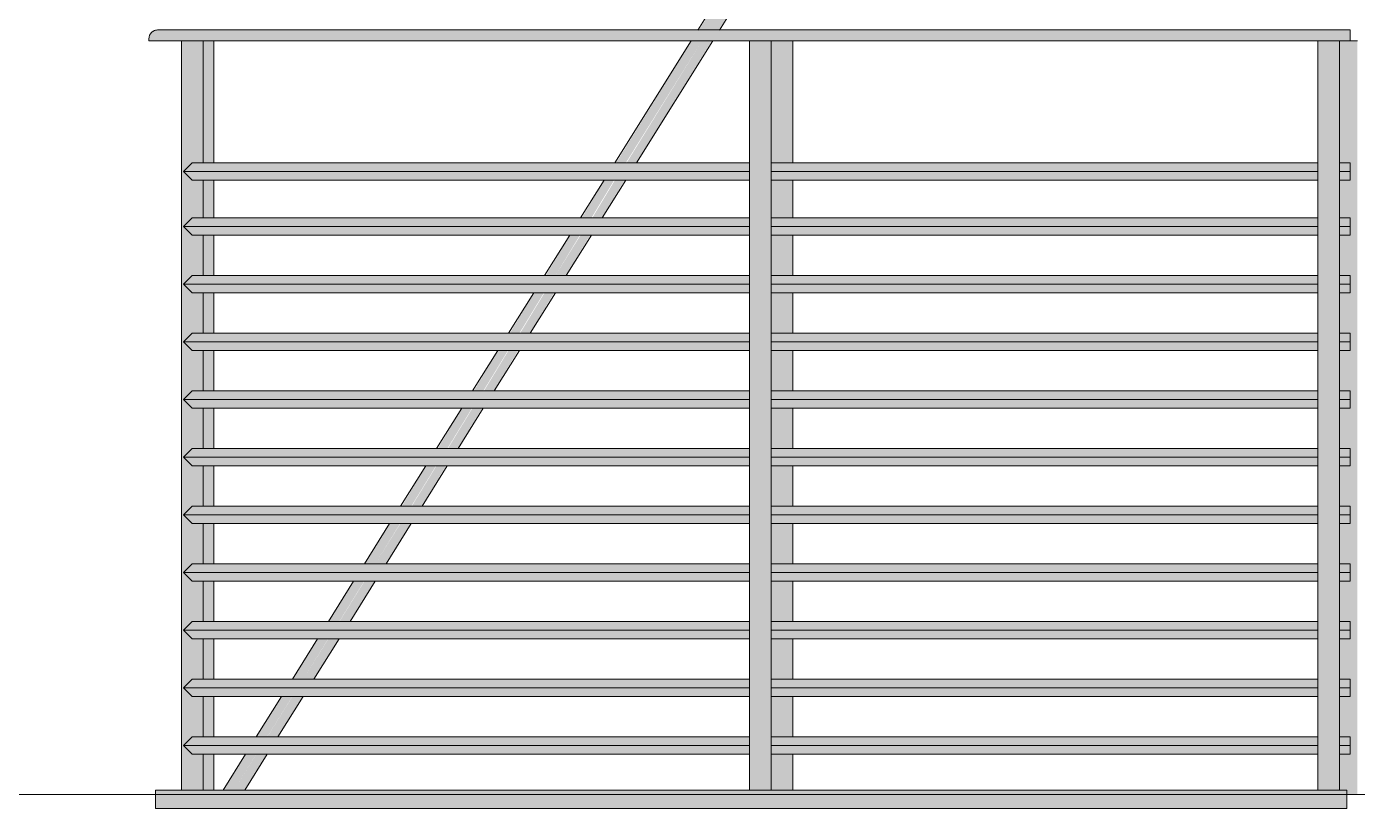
# Model space of a CAD drawing. Header units: inches. Extents: x 9594 to 15314, y -314 to 660.
# Drawn here: x 13186.5 to 13259.2, y 267.2 to 309.9 of the extents above; entities that cross this region are included whole.
import ezdxf

# ---------------------------------------------------------------- set-up
doc = ezdxf.new("R2010")
doc.units = ezdxf.units.IN
doc.header["$MEASUREMENT"] = 0
doc.linetypes.add('Grid Line 1_2_', pattern=[0.875, 0.5, -0.125, 0.125, -0.125])
for name, color, linetype, lineweight in [('0-5', 50, 'Continuous', 5), ('A-FLOR-4', 192, 'Continuous', 5), ('A-FLOR-6', 192, 'Continuous', 9), ('A-FLOR-HRAL', 11, 'Continuous', 9), ('A-FLOR-LEVL-1', 51, 'Grid Line 1_2_', 9), ('A-WALL-9', 113, 'Continuous', 9)]:
    doc.layers.add(name, color=color, linetype=linetype, lineweight=lineweight)

# ---------------------------------------------------------------- blocks, each defined once
blk = doc.blocks.new('CTR - 1st Phase -Stairs _ Elevators_rvt-2-BUILDING SECTION - NORTH_SOUTH AT ELEVATOR AND COURTYARD - LOOKING EAST')
at = {"layer": 'A-FLOR-LEVL-1'}
blk.add_line((-4168.714, 268), (-1830.198, 268), dxfattribs=at)
blk = doc.blocks.new('Railing - Baluster_01-V174-BUILDING SECTION - NORTH_SOUTH AT ELEVATOR AND COURTYARD - LOOKING EAST')
at = {"layer": 'A-FLOR-HRAL'}
blk.add_hatch(color=256, dxfattribs=at).paths.add_polyline_path([(-2596.858, 136.25), (-2595.677, 136.25), (-2595.677, 177.155), (-2596.858, 177.155), (-2596.858, 137.463)], flags=0)
for p, q in [((-2596.858, 136.25), (-2596.858, 177.155)), ((-2595.677, 177.155), (-2595.677, 136.25))]:
    blk.add_line(p, q, dxfattribs=at)
blk = doc.blocks.new('Railing - Baluster_01-V176-BUILDING SECTION - NORTH_SOUTH AT ELEVATOR AND COURTYARD - LOOKING EAST')
at = {"layer": 'A-FLOR-HRAL'}
h = blk.add_hatch(color=256, dxfattribs=at)
h.paths.add_polyline_path([(-3892.349, 136.25), (-3891.168, 136.25), (-3891.168, 138.202), (-3892.349, 138.202)], flags=0)
h.paths.add_polyline_path([(-3892.349, 139.148), (-3891.168, 139.148), (-3891.168, 141.354), (-3892.349, 141.354)], flags=0)
h.paths.add_polyline_path([(-3891.168, 142.301), (-3891.168, 144.503), (-3892.349, 144.503), (-3892.349, 142.301)], flags=0)
h.paths.add_polyline_path([(-3892.349, 145.449), (-3891.168, 145.449), (-3891.168, 147.651), (-3892.349, 147.651)], flags=0)
h.paths.add_polyline_path([(-3892.349, 148.598), (-3891.168, 148.598), (-3891.168, 150.8), (-3892.349, 150.8)], flags=0)
h.paths.add_polyline_path([(-3891.168, 151.746), (-3891.168, 153.952), (-3892.349, 153.952), (-3892.349, 151.746)], flags=0)
h.paths.add_polyline_path([(-3891.168, 154.898), (-3891.168, 157.1), (-3892.349, 157.1), (-3892.349, 154.898)], flags=0)
h.paths.add_polyline_path([(-3892.349, 158.047), (-3891.168, 158.047), (-3891.168, 160.249), (-3892.349, 160.249)], flags=0)
h.paths.add_polyline_path([(-3892.349, 161.195), (-3891.168, 161.195), (-3891.168, 163.401), (-3892.349, 163.401)], flags=0)
h.paths.add_polyline_path([(-3892.349, 164.348), (-3891.168, 164.348), (-3891.168, 166.55), (-3892.349, 166.55)], flags=0)
h.paths.add_polyline_path([(-3891.168, 167.496), (-3891.168, 169.55), (-3892.349, 169.55), (-3892.349, 167.496)], flags=0)
h.paths.add_polyline_path([(-3891.168, 170.496), (-3891.168, 177.155), (-3892.349, 177.155), (-3892.349, 170.496)], flags=0)
for p, q in [((-3891.168, 177.155), (-3891.168, 170.496)), ((-3891.168, 169.55), (-3891.168, 167.496)), ((-3891.168, 166.55), (-3891.168, 164.348)), ((-3891.168, 163.401), (-3891.168, 161.195)), ((-3891.168, 160.249), (-3891.168, 158.047)), ((-3891.168, 157.1), (-3891.168, 154.898)), ((-3891.168, 153.952), (-3891.168, 151.746)), ((-3891.168, 150.8), (-3891.168, 148.598)), ((-3891.168, 147.651), (-3891.168, 145.449)), ((-3891.168, 144.503), (-3891.168, 142.301)), ((-3891.168, 141.354), (-3891.168, 139.148)), ((-3891.168, 138.202), (-3891.168, 136.25))]:
    blk.add_line(p, q, dxfattribs=at)
blk = doc.blocks.new('Railing - Baluster_01-V175-BUILDING SECTION - NORTH_SOUTH AT ELEVATOR AND COURTYARD - LOOKING EAST')
at = {"layer": 'A-FLOR-HRAL'}
blk.add_hatch(color=256, dxfattribs=at).paths.add_polyline_path([(-2674.552, 136.25), (-2673.371, 136.25), (-2673.371, 138.202), (-2673.962, 138.202), (-2674.435, 138.675), (-2673.919, 139.148), (-2673.371, 139.148), (-2673.371, 141.354), (-2673.962, 141.354), (-2674.435, 141.828), (-2673.919, 142.301), (-2673.371, 142.301), (-2673.371, 144.503), (-2673.962, 144.503), (-2674.435, 144.976), (-2673.962, 145.449), (-2673.371, 145.449), (-2673.371, 147.651), (-2673.962, 147.651), (-2674.435, 148.124), (-2673.962, 148.598), (-2673.371, 148.598), (-2673.371, 150.8), (-2673.962, 150.8), (-2674.435, 151.273), (-2673.962, 151.746), (-2673.371, 151.746), (-2673.371, 153.952), (-2673.962, 153.952), (-2674.435, 154.425), (-2673.962, 154.898), (-2673.371, 154.898), (-2673.371, 157.1), (-2673.962, 157.1), (-2674.435, 157.574), (-2673.962, 158.047), (-2673.371, 158.047), (-2673.371, 160.249), (-2673.962, 160.249), (-2674.435, 160.722), (-2673.962, 161.195), (-2673.371, 161.195), (-2673.371, 163.401), (-2673.962, 163.401), (-2674.435, 163.874), (-2673.962, 164.348), (-2673.371, 164.348), (-2673.371, 166.55), (-2673.962, 166.55), (-2674.435, 167.023), (-2673.962, 167.496), (-2673.371, 167.496), (-2673.371, 169.55), (-2673.962, 169.55), (-2674.435, 170.023), (-2673.962, 170.496), (-2673.371, 170.496), (-2673.371, 177.155), (-2674.552, 177.155), (-2674.552, 138.675)], flags=0)
for p, q in [((-2674.552, 177.155), (-2674.552, 136.25)), ((-2673.371, 170.496), (-2673.371, 177.155)), ((-2673.371, 167.496), (-2673.371, 169.55)), ((-2673.371, 164.348), (-2673.371, 166.55)), ((-2673.371, 161.195), (-2673.371, 163.401)), ((-2673.371, 158.047), (-2673.371, 160.249)), ((-2673.371, 154.898), (-2673.371, 157.1)), ((-2673.371, 151.746), (-2673.371, 153.952)), ((-2673.371, 148.598), (-2673.371, 150.8)), ((-2673.371, 145.449), (-2673.371, 147.651)), ((-2673.371, 142.301), (-2673.371, 144.503)), ((-2673.371, 139.148), (-2673.371, 141.354)), ((-2673.371, 136.25), (-2673.371, 138.202))]:
    blk.add_line(p, q, dxfattribs=at)
blk = doc.blocks.new('Railing - Baluster_01-V178-BUILDING SECTION - NORTH_SOUTH AT ELEVATOR AND COURTYARD - LOOKING EAST')
at = {"layer": 'A-FLOR-HRAL'}
blk.add_hatch(color=256, dxfattribs=at).paths.add_polyline_path([(-3860.724, 268), (-3860.724, 309.155), (-3861.702, 309.155), (-3861.702, 302.496), (-3861.112, 302.496), (-3861.112, 301.55), (-3861.702, 301.55), (-3861.702, 299.496), (-3861.112, 299.496), (-3861.112, 298.55), (-3861.702, 298.55), (-3861.702, 296.348), (-3861.112, 296.348), (-3861.112, 295.401), (-3861.702, 295.401), (-3861.702, 293.195), (-3861.112, 293.195), (-3861.112, 292.249), (-3861.702, 292.249), (-3861.702, 290.047), (-3861.112, 290.047), (-3861.112, 289.1), (-3861.702, 289.1), (-3861.702, 286.898), (-3861.112, 286.898), (-3861.112, 285.952), (-3861.702, 285.952), (-3861.702, 283.746), (-3861.112, 283.746), (-3861.112, 282.8), (-3861.702, 282.8), (-3861.702, 280.598), (-3861.112, 280.598), (-3861.112, 279.651), (-3861.702, 279.651), (-3861.702, 277.449), (-3861.112, 277.449), (-3861.112, 276.503), (-3861.702, 276.503), (-3861.702, 274.301), (-3861.112, 274.301), (-3861.112, 273.354), (-3861.702, 273.354), (-3861.702, 271.148), (-3861.112, 271.148), (-3861.112, 270.202), (-3861.702, 270.202), (-3861.702, 268.25), (-3861.299, 268.25), (-3861.299, 268)], flags=0)
for p, q in [((-3860.724, 309.155), (-3861.112, 309.155)), ((-3861.299, 268), (-3860.724, 268))]:
    blk.add_line(p, q, dxfattribs=at)
blk = doc.blocks.new('Railing - Railing-2575215-BUILDING SECTION - NORTH_SOUTH AT ELEVATOR AND COURTYARD - LOOKING EAST')
at = {"layer": 'A-FLOR-HRAL'}
for points in [[(-3861.702, 309.278), (-3861.112, 309.278), (-3861.112, 309.75), (-3926.374, 309.734), (-3926.585, 309.612), (-3926.708, 309.4), (-3926.724, 309.278), (-3862.555, 309.278)], [(-3926.724, 309.155), (-3861.112, 309.155), (-3861.112, 309.278), (-3926.724, 309.278)]]:
    blk.add_hatch(color=256, dxfattribs=at).paths.add_polyline_path(points, flags=0)
h = blk.add_hatch(color=256, dxfattribs=at)
h.paths.add_polyline_path([(-3861.702, 302.023), (-3861.112, 302.023), (-3861.112, 302.496), (-3861.702, 302.496)], flags=0)
h.paths.add_polyline_path([(-3924.835, 302.023), (-3893.918, 302.023), (-3893.918, 302.496), (-3924.362, 302.496)], flags=0)
h.paths.add_polyline_path([(-3862.883, 302.023), (-3862.883, 302.496), (-3892.737, 302.496), (-3892.737, 302.023), (-3870.935, 302.023)], flags=0)
h = blk.add_hatch(color=256, dxfattribs=at)
h.paths.add_polyline_path([(-3923.18, 301.55), (-3893.918, 301.55), (-3893.918, 302.023), (-3924.835, 302.023), (-3924.362, 301.55), (-3923.771, 301.55)], flags=0)
h.paths.add_polyline_path([(-3861.112, 301.55), (-3861.112, 302.023), (-3861.702, 302.023), (-3861.702, 301.55)], flags=0)
h.paths.add_polyline_path([(-3870.935, 301.55), (-3862.883, 301.55), (-3862.883, 302.023), (-3892.737, 302.023), (-3892.737, 301.55), (-3887.694, 301.55)], flags=0)
h = blk.add_hatch(color=256, dxfattribs=at)
h.paths.add_polyline_path([(-3923.18, 299.023), (-3893.918, 299.023), (-3893.918, 299.496), (-3924.362, 299.496), (-3924.835, 299.023), (-3923.771, 299.023)], flags=0)
h.paths.add_polyline_path([(-3861.112, 299.023), (-3861.112, 299.496), (-3861.702, 299.496), (-3861.702, 299.023)], flags=0)
h.paths.add_polyline_path([(-3862.883, 299.023), (-3862.883, 299.496), (-3892.737, 299.496), (-3892.737, 299.023), (-3870.935, 299.023)], flags=0)
h = blk.add_hatch(color=256, dxfattribs=at)
h.paths.add_polyline_path([(-3923.18, 298.55), (-3893.918, 298.55), (-3893.918, 299.023), (-3924.835, 299.023), (-3924.362, 298.55), (-3923.771, 298.55)], flags=0)
h.paths.add_polyline_path([(-3861.112, 298.55), (-3861.112, 299.023), (-3861.702, 299.023), (-3861.702, 298.55)], flags=0)
h.paths.add_polyline_path([(-3862.883, 298.55), (-3862.883, 299.023), (-3892.737, 299.023), (-3892.737, 298.55), (-3870.935, 298.55)], flags=0)
h = blk.add_hatch(color=256, dxfattribs=at)
h.paths.add_polyline_path([(-3904.488, 295.874), (-3893.918, 295.874), (-3893.918, 296.348), (-3924.362, 296.348), (-3924.835, 295.874), (-3904.509, 295.874)], flags=0)
h.paths.add_polyline_path([(-3861.112, 295.874), (-3861.112, 296.348), (-3861.702, 296.348), (-3861.702, 295.874)], flags=0)
h.paths.add_polyline_path([(-3862.883, 295.874), (-3862.883, 296.348), (-3892.737, 296.348), (-3892.737, 295.874), (-3870.935, 295.874)], flags=0)
h = blk.add_hatch(color=256, dxfattribs=at)
h.paths.add_polyline_path([(-3923.18, 295.401), (-3893.918, 295.401), (-3893.918, 295.874), (-3924.835, 295.874), (-3924.362, 295.401), (-3923.771, 295.401)], flags=0)
h.paths.add_polyline_path([(-3861.112, 295.401), (-3861.112, 295.874), (-3861.702, 295.874), (-3861.702, 295.401)], flags=0)
h.paths.add_polyline_path([(-3870.935, 295.401), (-3862.883, 295.401), (-3862.883, 295.874), (-3892.737, 295.874), (-3892.737, 295.401), (-3887.694, 295.401)], flags=0)
h = blk.add_hatch(color=256, dxfattribs=at)
h.paths.add_polyline_path([(-3861.702, 292.722), (-3861.112, 292.722), (-3861.112, 293.195), (-3861.702, 293.195)], flags=0)
h.paths.add_polyline_path([(-3923.771, 292.722), (-3893.918, 292.722), (-3893.918, 293.195), (-3924.362, 293.195), (-3924.835, 292.722)], flags=0)
h.paths.add_polyline_path([(-3862.883, 292.722), (-3862.883, 293.195), (-3892.737, 293.195), (-3892.737, 292.722), (-3870.935, 292.722)], flags=0)
h = blk.add_hatch(color=256, dxfattribs=at)
h.paths.add_polyline_path([(-3906.776, 292.249), (-3893.918, 292.249), (-3893.918, 292.722), (-3924.835, 292.722), (-3924.362, 292.249), (-3906.79, 292.249)], flags=0)
h.paths.add_polyline_path([(-3861.112, 292.249), (-3861.112, 292.722), (-3861.702, 292.722), (-3861.702, 292.249)], flags=0)
h.paths.add_polyline_path([(-3870.935, 292.249), (-3862.883, 292.249), (-3862.883, 292.722), (-3892.737, 292.722), (-3892.737, 292.249), (-3887.694, 292.249)], flags=0)
h = blk.add_hatch(color=256, dxfattribs=at)
h.paths.add_polyline_path([(-3908.449, 289.574), (-3893.918, 289.574), (-3893.918, 290.047), (-3924.362, 290.047), (-3924.835, 289.574), (-3908.461, 289.574)], flags=0)
h.paths.add_polyline_path([(-3861.112, 289.574), (-3861.112, 290.047), (-3861.702, 290.047), (-3861.702, 289.574)], flags=0)
h.paths.add_polyline_path([(-3862.883, 289.574), (-3862.883, 290.047), (-3892.737, 290.047), (-3892.737, 289.574), (-3870.935, 289.574)], flags=0)
h = blk.add_hatch(color=256, dxfattribs=at)
h.paths.add_polyline_path([(-3861.702, 289.1), (-3861.112, 289.1), (-3861.112, 289.574), (-3861.702, 289.574)], flags=0)
h.paths.add_polyline_path([(-3923.771, 289.1), (-3893.918, 289.1), (-3893.918, 289.574), (-3924.835, 289.574), (-3924.362, 289.1)], flags=0)
h.paths.add_polyline_path([(-3870.935, 289.1), (-3862.883, 289.1), (-3862.883, 289.574), (-3892.737, 289.574), (-3892.737, 289.1), (-3887.694, 289.1)], flags=0)
h = blk.add_hatch(color=256, dxfattribs=at)
h.paths.add_polyline_path([(-3861.702, 286.425), (-3861.112, 286.425), (-3861.112, 286.898), (-3861.702, 286.898)], flags=0)
h.paths.add_polyline_path([(-3924.835, 286.425), (-3893.918, 286.425), (-3893.918, 286.898), (-3924.362, 286.898)], flags=0)
h.paths.add_polyline_path([(-3862.883, 286.425), (-3862.883, 286.898), (-3892.737, 286.898), (-3892.737, 286.425), (-3870.935, 286.425)], flags=0)
h = blk.add_hatch(color=256, dxfattribs=at)
h.paths.add_polyline_path([(-3923.18, 285.952), (-3893.918, 285.952), (-3893.918, 286.425), (-3924.835, 286.425), (-3924.362, 285.952), (-3923.771, 285.952)], flags=0)
h.paths.add_polyline_path([(-3861.112, 285.952), (-3861.112, 286.425), (-3861.702, 286.425), (-3861.702, 285.952)], flags=0)
h.paths.add_polyline_path([(-3870.935, 285.952), (-3862.883, 285.952), (-3862.883, 286.425), (-3892.737, 286.425), (-3892.737, 285.952), (-3891.555, 285.952)], flags=0)
h = blk.add_hatch(color=256, dxfattribs=at)
h.paths.add_polyline_path([(-3912.39, 283.273), (-3893.918, 283.273), (-3893.918, 283.746), (-3924.362, 283.746), (-3924.835, 283.273), (-3912.399, 283.273)], flags=0)
h.paths.add_polyline_path([(-3861.112, 283.273), (-3861.112, 283.746), (-3861.702, 283.746), (-3861.702, 283.273)], flags=0)
h.paths.add_polyline_path([(-3862.883, 283.273), (-3862.883, 283.746), (-3892.737, 283.746), (-3892.737, 283.273), (-3870.935, 283.273)], flags=0)
h = blk.add_hatch(color=256, dxfattribs=at)
h.paths.add_polyline_path([(-3861.702, 282.8), (-3861.112, 282.8), (-3861.112, 283.273), (-3861.702, 283.273)], flags=0)
h.paths.add_polyline_path([(-3924.362, 282.8), (-3893.918, 282.8), (-3893.918, 283.273), (-3924.835, 283.273)], flags=0)
h.paths.add_polyline_path([(-3870.935, 282.8), (-3862.883, 282.8), (-3862.883, 283.273), (-3892.737, 283.273), (-3892.737, 282.8), (-3891.555, 282.8)], flags=0)
h = blk.add_hatch(color=256, dxfattribs=at)
h.paths.add_polyline_path([(-3914.359, 280.124), (-3893.918, 280.124), (-3893.918, 280.598), (-3924.362, 280.598), (-3924.835, 280.124), (-3914.366, 280.124)], flags=0)
h.paths.add_polyline_path([(-3861.112, 280.124), (-3861.112, 280.598), (-3861.702, 280.598), (-3861.702, 280.124)], flags=0)
h.paths.add_polyline_path([(-3862.883, 280.124), (-3862.883, 280.598), (-3892.737, 280.598), (-3892.737, 280.124), (-3870.935, 280.124)], flags=0)
h = blk.add_hatch(color=256, dxfattribs=at)
h.paths.add_polyline_path([(-3914.655, 279.651), (-3893.918, 279.651), (-3893.918, 280.124), (-3924.835, 280.124), (-3924.362, 279.651), (-3914.662, 279.651)], flags=0)
h.paths.add_polyline_path([(-3861.112, 279.651), (-3861.112, 280.124), (-3861.702, 280.124), (-3861.702, 279.651)], flags=0)
h.paths.add_polyline_path([(-3870.935, 279.651), (-3862.883, 279.651), (-3862.883, 280.124), (-3892.737, 280.124), (-3892.737, 279.651), (-3891.555, 279.651)], flags=0)
h = blk.add_hatch(color=256, dxfattribs=at)
h.paths.add_polyline_path([(-3916.328, 276.976), (-3893.918, 276.976), (-3893.918, 277.449), (-3924.362, 277.449), (-3924.835, 276.976), (-3916.333, 276.976)], flags=0)
h.paths.add_polyline_path([(-3861.112, 276.976), (-3861.112, 277.449), (-3861.702, 277.449), (-3861.702, 276.976)], flags=0)
h.paths.add_polyline_path([(-3862.883, 276.976), (-3862.883, 277.449), (-3892.737, 277.449), (-3892.737, 276.976), (-3870.935, 276.976)], flags=0)
h = blk.add_hatch(color=256, dxfattribs=at)
h.paths.add_polyline_path([(-3916.624, 276.503), (-3893.918, 276.503), (-3893.918, 276.976), (-3924.835, 276.976), (-3924.362, 276.503), (-3916.629, 276.503)], flags=0)
h.paths.add_polyline_path([(-3861.112, 276.503), (-3861.112, 276.976), (-3861.702, 276.976), (-3861.702, 276.503)], flags=0)
h.paths.add_polyline_path([(-3870.935, 276.503), (-3862.883, 276.503), (-3862.883, 276.976), (-3892.737, 276.976), (-3892.737, 276.503), (-3891.555, 276.503)], flags=0)
h = blk.add_hatch(color=256, dxfattribs=at)
h.paths.add_polyline_path([(-3923.771, 273.828), (-3893.918, 273.828), (-3893.918, 274.301), (-3924.362, 274.301), (-3924.835, 273.828)], flags=0)
h.paths.add_polyline_path([(-3861.112, 273.828), (-3861.112, 274.301), (-3861.702, 274.301), (-3861.702, 273.828)], flags=0)
h.paths.add_polyline_path([(-3863.83, 273.828), (-3862.883, 273.828), (-3862.883, 274.301), (-3892.737, 274.301), (-3892.737, 273.828), (-3870.935, 273.828)], flags=0)
h = blk.add_hatch(color=256, dxfattribs=at)
h.paths.add_polyline_path([(-3861.702, 273.354), (-3861.112, 273.354), (-3861.112, 273.828), (-3861.702, 273.828)], flags=0)
h.paths.add_polyline_path([(-3923.771, 273.354), (-3893.918, 273.354), (-3893.918, 273.828), (-3924.835, 273.828), (-3924.362, 273.354)], flags=0)
h.paths.add_polyline_path([(-3863.83, 273.354), (-3862.883, 273.354), (-3862.883, 273.828), (-3892.737, 273.828), (-3892.737, 273.354), (-3870.935, 273.354)], flags=0)
h = blk.add_hatch(color=256, dxfattribs=at)
h.paths.add_polyline_path([(-3924.835, 270.675), (-3893.918, 270.675), (-3893.918, 271.148), (-3924.362, 271.148)], flags=0)
h.paths.add_polyline_path([(-3861.112, 270.675), (-3861.112, 271.148), (-3861.702, 271.148), (-3861.702, 270.675)], flags=0)
h.paths.add_polyline_path([(-3870.935, 270.675), (-3862.883, 270.675), (-3862.883, 271.148), (-3892.737, 271.148), (-3892.737, 270.675), (-3891.555, 270.675)], flags=0)
h = blk.add_hatch(color=256, dxfattribs=at)
h.paths.add_polyline_path([(-3920.861, 270.202), (-3893.918, 270.202), (-3893.918, 270.675), (-3924.835, 270.675), (-3924.362, 270.202), (-3920.866, 270.202)], flags=0)
h.paths.add_polyline_path([(-3861.112, 270.202), (-3861.112, 270.675), (-3861.702, 270.675), (-3861.702, 270.202)], flags=0)
h.paths.add_polyline_path([(-3863.83, 270.202), (-3862.883, 270.202), (-3862.883, 270.675), (-3892.737, 270.675), (-3892.737, 270.202), (-3870.935, 270.202)], flags=0)
for p, q in [((-3861.112, 309.75), (-3926.251, 309.75)), ((-3861.112, 309.75), (-3861.112, 309.278)), ((-3926.724, 309.155), (-3926.724, 309.278)), ((-3861.112, 309.155), (-3926.724, 309.155)), ((-3861.112, 309.278), (-3861.112, 309.155)), ((-3924.835, 302.023), (-3924.362, 302.496)), ((-3924.362, 302.496), (-3893.918, 302.496)), ((-3892.737, 302.496), (-3862.883, 302.496)), ((-3861.702, 302.496), (-3861.112, 302.496)), ((-3861.112, 302.496), (-3861.112, 302.023)), ((-3924.362, 301.55), (-3924.835, 302.023)), ((-3893.918, 302.023), (-3924.835, 302.023)), ((-3862.883, 302.023), (-3892.737, 302.023)), ((-3861.112, 302.023), (-3861.702, 302.023)), ((-3861.112, 302.023), (-3861.112, 301.55)), ((-3893.918, 301.55), (-3924.362, 301.55)), ((-3862.883, 301.55), (-3892.737, 301.55)), ((-3861.112, 301.55), (-3861.702, 301.55)), ((-3924.835, 299.023), (-3924.362, 299.496)), ((-3924.362, 299.496), (-3893.918, 299.496)), ((-3892.737, 299.496), (-3862.883, 299.496)), ((-3861.702, 299.496), (-3861.112, 299.496)), ((-3861.112, 299.496), (-3861.112, 299.023)), ((-3924.362, 298.55), (-3924.835, 299.023)), ((-3893.918, 299.023), (-3924.835, 299.023)), ((-3862.883, 299.023), (-3892.737, 299.023)), ((-3861.112, 299.023), (-3861.702, 299.023)), ((-3861.112, 299.023), (-3861.112, 298.55)), ((-3893.918, 298.55), (-3924.362, 298.55)), ((-3862.883, 298.55), (-3892.737, 298.55)), ((-3861.112, 298.55), (-3861.702, 298.55)), ((-3924.835, 295.874), (-3924.362, 296.348)), ((-3924.362, 295.401), (-3924.835, 295.874)), ((-3893.918, 295.874), (-3924.835, 295.874)), ((-3924.362, 296.348), (-3893.918, 296.348)), ((-3892.737, 296.348), (-3862.883, 296.348)), ((-3862.883, 295.874), (-3892.737, 295.874)), ((-3861.702, 296.348), (-3861.112, 296.348)), ((-3861.112, 295.874), (-3861.702, 295.874)), ((-3861.112, 296.348), (-3861.112, 295.874)), ((-3861.112, 295.874), (-3861.112, 295.401)), ((-3893.918, 295.401), (-3924.362, 295.401)), ((-3862.883, 295.401), (-3892.737, 295.401)), ((-3861.112, 295.401), (-3861.702, 295.401)), ((-3924.835, 292.722), (-3924.362, 293.195)), ((-3924.362, 293.195), (-3893.918, 293.195)), ((-3892.737, 293.195), (-3862.883, 293.195)), ((-3861.702, 293.195), (-3861.112, 293.195)), ((-3861.112, 293.195), (-3861.112, 292.722)), ((-3924.362, 292.249), (-3924.835, 292.722)), ((-3893.918, 292.722), (-3924.835, 292.722)), ((-3893.918, 292.249), (-3924.362, 292.249)), ((-3862.883, 292.722), (-3892.737, 292.722)), ((-3862.883, 292.249), (-3892.737, 292.249)), ((-3861.112, 292.722), (-3861.702, 292.722)), ((-3861.112, 292.249), (-3861.702, 292.249)), ((-3861.112, 292.722), (-3861.112, 292.249)), ((-3924.835, 289.574), (-3924.362, 290.047)), ((-3924.362, 290.047), (-3893.918, 290.047)), ((-3892.737, 290.047), (-3862.883, 290.047)), ((-3861.702, 290.047), (-3861.112, 290.047)), ((-3861.112, 290.047), (-3861.112, 289.574)), ((-3924.362, 289.1), (-3924.835, 289.574)), ((-3893.918, 289.574), (-3924.835, 289.574)), ((-3862.883, 289.574), (-3892.737, 289.574)), ((-3861.112, 289.574), (-3861.702, 289.574)), ((-3861.112, 289.574), (-3861.112, 289.1)), ((-3893.918, 289.1), (-3924.362, 289.1)), ((-3862.883, 289.1), (-3892.737, 289.1)), ((-3861.112, 289.1), (-3861.702, 289.1)), ((-3924.835, 286.425), (-3924.362, 286.898)), ((-3924.362, 285.952), (-3924.835, 286.425)), ((-3893.918, 286.425), (-3924.835, 286.425)), ((-3924.362, 286.898), (-3893.918, 286.898)), ((-3892.737, 286.898), (-3862.883, 286.898)), ((-3862.883, 286.425), (-3892.737, 286.425)), ((-3861.702, 286.898), (-3861.112, 286.898)), ((-3861.112, 286.425), (-3861.702, 286.425)), ((-3861.112, 286.898), (-3861.112, 286.425)), ((-3861.112, 286.425), (-3861.112, 285.952)), ((-3893.918, 285.952), (-3924.362, 285.952)), ((-3862.883, 285.952), (-3892.737, 285.952)), ((-3861.112, 285.952), (-3861.702, 285.952)), ((-3924.835, 283.273), (-3924.362, 283.746)), ((-3924.362, 283.746), (-3893.918, 283.746)), ((-3892.737, 283.746), (-3862.883, 283.746)), ((-3861.702, 283.746), (-3861.112, 283.746)), ((-3861.112, 283.746), (-3861.112, 283.273)), ((-3924.362, 282.8), (-3924.835, 283.273)), ((-3893.918, 283.273), (-3924.835, 283.273)), ((-3893.918, 282.8), (-3924.362, 282.8)), ((-3862.883, 283.273), (-3892.737, 283.273)), ((-3862.883, 282.8), (-3892.737, 282.8)), ((-3861.112, 283.273), (-3861.702, 283.273)), ((-3861.112, 282.8), (-3861.702, 282.8)), ((-3861.112, 283.273), (-3861.112, 282.8)), ((-3924.835, 280.124), (-3924.362, 280.598)), ((-3924.362, 280.598), (-3893.918, 280.598)), ((-3892.737, 280.598), (-3862.883, 280.598)), ((-3861.702, 280.598), (-3861.112, 280.598)), ((-3861.112, 280.598), (-3861.112, 280.124)), ((-3924.362, 279.651), (-3924.835, 280.124)), ((-3893.918, 280.124), (-3924.835, 280.124)), ((-3862.883, 280.124), (-3892.737, 280.124)), ((-3861.112, 280.124), (-3861.702, 280.124)), ((-3861.112, 280.124), (-3861.112, 279.651)), ((-3893.918, 279.651), (-3924.362, 279.651)), ((-3862.883, 279.651), (-3892.737, 279.651)), ((-3861.112, 279.651), (-3861.702, 279.651)), ((-3924.835, 276.976), (-3924.362, 277.449)), ((-3924.362, 276.503), (-3924.835, 276.976)), ((-3893.918, 276.976), (-3924.835, 276.976)), ((-3924.362, 277.449), (-3893.918, 277.449)), ((-3892.737, 277.449), (-3862.883, 277.449)), ((-3862.883, 276.976), (-3892.737, 276.976)), ((-3861.702, 277.449), (-3861.112, 277.449)), ((-3861.112, 276.976), (-3861.702, 276.976)), ((-3861.112, 277.449), (-3861.112, 276.976)), ((-3861.112, 276.976), (-3861.112, 276.503)), ((-3893.918, 276.503), (-3924.362, 276.503)), ((-3862.883, 276.503), (-3892.737, 276.503)), ((-3861.112, 276.503), (-3861.702, 276.503)), ((-3924.835, 273.828), (-3924.362, 274.301)), ((-3924.362, 274.301), (-3893.918, 274.301)), ((-3892.737, 274.301), (-3862.883, 274.301)), ((-3861.702, 274.301), (-3861.112, 274.301)), ((-3861.112, 274.301), (-3861.112, 273.828)), ((-3924.362, 273.354), (-3924.835, 273.828)), ((-3893.918, 273.828), (-3924.835, 273.828)), ((-3893.918, 273.354), (-3924.362, 273.354)), ((-3862.883, 273.828), (-3892.737, 273.828)), ((-3862.883, 273.354), (-3892.737, 273.354)), ((-3861.112, 273.828), (-3861.702, 273.828)), ((-3861.112, 273.354), (-3861.702, 273.354)), ((-3861.112, 273.828), (-3861.112, 273.354)), ((-3924.835, 270.675), (-3924.362, 271.148)), ((-3924.362, 271.148), (-3893.918, 271.148)), ((-3892.737, 271.148), (-3862.883, 271.148)), ((-3861.702, 271.148), (-3861.112, 271.148)), ((-3861.112, 271.148), (-3861.112, 270.675)), ((-3924.362, 270.202), (-3924.835, 270.675)), ((-3893.918, 270.675), (-3924.835, 270.675)), ((-3862.883, 270.675), (-3892.737, 270.675)), ((-3861.112, 270.675), (-3861.702, 270.675)), ((-3861.112, 270.675), (-3861.112, 270.202)), ((-3893.918, 270.202), (-3924.362, 270.202)), ((-3862.883, 270.202), (-3892.737, 270.202)), ((-3861.112, 270.202), (-3861.702, 270.202))]:
    blk.add_line(p, q, dxfattribs=at)
blk.add_open_spline([(-3926.724, 309.278), (-3926.724, 309.319), (-3926.716, 309.381), (-3926.689, 309.459), (-3926.662, 309.514), (-3926.633, 309.557), (-3926.607, 309.589), (-3926.579, 309.619), (-3926.54, 309.653), (-3926.497, 309.682), (-3926.46, 309.702), (-3926.423, 309.719), (-3926.354, 309.742), (-3926.293, 309.75), (-3926.251, 309.75)], degree=3, knots=[0, 0, 0, 0, 0.166667, 0.25, 0.333333, 0.416667, 0.458333, 0.5, 0.583333, 0.666667, 0.708333, 0.75, 0.833333, 1, 1, 1, 1], dxfattribs=at)
for name, p in [('Railing - Baluster_01-V175-BUILDING SECTION - NORTH_SOUTH AT ELEVATOR AND COURTYARD - LOOKING EAST', (-1250.4, 132)), ('Railing - Baluster_01-V176-BUILDING SECTION - NORTH_SOUTH AT ELEVATOR AND COURTYARD - LOOKING EAST', (-32.013, 132)), ('Railing - Baluster_01-V174-BUILDING SECTION - NORTH_SOUTH AT ELEVATOR AND COURTYARD - LOOKING EAST', (-1297.06, 132)), ('Railing - Baluster_01-V176-BUILDING SECTION - NORTH_SOUTH AT ELEVATOR AND COURTYARD - LOOKING EAST', (-0.388, 132)), ('Railing - Baluster_01-V174-BUILDING SECTION - NORTH_SOUTH AT ELEVATOR AND COURTYARD - LOOKING EAST', (-1266.025, 132)), ('Railing - Baluster_01-V178-BUILDING SECTION - NORTH_SOUTH AT ELEVATOR AND COURTYARD - LOOKING EAST', (0, 0))]:
    blk.add_blockref(name, p)
blk = doc.blocks.new('Walls 66 - Walls 1-2575246-BUILDING SECTION - NORTH_SOUTH AT ELEVATOR AND COURTYARD - LOOKING EAST')
at = {"layer": 'A-WALL-9'}
h = blk.add_hatch(color=256, dxfattribs=at)
h.paths.add_polyline_path([(-3920.859, 271.148), (-3920.859, 271.148), (-3919.481, 273.354)], flags=0)
h.paths.add_polyline_path([(-3918.889, 274.301), (-3918.889, 274.301), (-3917.988, 275.743)], flags=0)
h.paths.add_polyline_path([(-3914.955, 280.598), (-3914.954, 280.598), (-3914.25, 281.726)], flags=0)
h.paths.add_polyline_path([(-3912.987, 283.746), (-3912.987, 283.746), (-3912.833, 283.994)], flags=0)
h.paths.add_polyline_path([(-3910.998, 286.898), (-3910.996, 286.898), (-3910.492, 287.708)], flags=0)
h.paths.add_polyline_path([(-3911.017, 286.898), (-3911.017, 286.898), (-3910.511, 287.708)], flags=0)
h.paths.add_polyline_path([(-3909.031, 290.047), (-3909.029, 290.047), (-3908.643, 290.668)], flags=0)
h.paths.add_polyline_path([(-3907.064, 293.195), (-3907.061, 293.195), (-3906.754, 293.691)], flags=0)
h.paths.add_polyline_path([(-3905.094, 296.348), (-3905.091, 296.348), (-3904.453, 297.374)], flags=0)
h.paths.add_polyline_path([(-3903.146, 299.496), (-3903.144, 299.496), (-3903.035, 299.673)], flags=0)
h.paths.add_polyline_path([(-3901.271, 302.496), (-3901.27, 302.496), (-3900.263, 304.109)], flags=0)
h.paths.add_polyline_path([(-3896.72, 309.75), (-3896.716, 309.75), (-3896.073, 310.785)], flags=0)
h.paths.add_polyline_path([(-3880.437, 335.569), (-3880.415, 335.569), (-3870.935, 350.779)], flags=0)
h.paths.add_polyline_path([(-3868.971, 353.517), (-3868.941, 353.517), (-3866.745, 357.071)], flags=0)
h = blk.add_hatch(color=256, dxfattribs=at)
h.paths.add_polyline_path([(-3919.68, 271.148), (-3919.68, 271.148), (-3918.302, 273.354)], flags=0)
h.paths.add_polyline_path([(-3915.743, 277.449), (-3915.743, 277.449), (-3914.367, 279.651)], flags=0)
h.paths.add_polyline_path([(-3911.809, 283.746), (-3911.808, 283.746), (-3910.43, 285.952)], flags=0)
h.paths.add_polyline_path([(-3909.839, 286.898), (-3909.838, 286.898), (-3909.333, 287.708)], flags=0)
h.paths.add_polyline_path([(-3909.858, 286.898), (-3909.857, 286.898), (-3909.86, 286.898)], flags=0)
h.paths.add_polyline_path([(-3907.892, 290.047), (-3907.89, 290.047), (-3906.516, 292.249)], flags=0)
h.paths.add_polyline_path([(-3907.872, 290.047), (-3907.871, 290.047), (-3906.496, 292.249)], flags=0)
h.paths.add_polyline_path([(-3903.954, 296.348), (-3903.953, 296.348), (-3903.955, 296.348)], flags=0)
h.paths.add_polyline_path([(-3903.935, 296.348), (-3903.934, 296.348), (-3902.559, 298.55)], flags=0)
h.paths.add_polyline_path([(-3901.967, 299.496), (-3901.966, 299.496), (-3901.857, 299.673)], flags=0)
h.paths.add_polyline_path([(-3895.56, 309.75), (-3895.559, 309.75), (-3894.38, 311.639)], flags=0)
h.paths.add_polyline_path([(-3895.579, 309.75), (-3895.577, 309.75), (-3895.581, 309.75)], flags=0)
for p, q in [((-3861.442, 366.235), (-3896.743, 309.743)), ((-3895.569, 309.734), (-3861.442, 364.348)), ((-3897.11, 309.155), (-3901.271, 302.496)), ((-3900.092, 302.496), (-3895.931, 309.155)), ((-3901.862, 301.55), (-3903.146, 299.496)), ((-3901.966, 299.496), (-3900.683, 301.55)), ((-3903.737, 298.55), (-3905.113, 296.348)), ((-3903.934, 296.348), (-3902.558, 298.55)), ((-3905.704, 295.401), (-3907.083, 293.195)), ((-3905.904, 293.195), (-3904.525, 295.401)), ((-3907.674, 292.249), (-3909.05, 290.047)), ((-3907.871, 290.047), (-3906.495, 292.249)), ((-3909.642, 289.1), (-3911.017, 286.898)), ((-3909.838, 286.898), (-3908.462, 289.1)), ((-3911.609, 285.952), (-3912.987, 283.746)), ((-3911.808, 283.746), (-3910.43, 285.952)), ((-3913.579, 282.8), (-3914.955, 280.598)), ((-3913.775, 280.598), (-3912.399, 282.8)), ((-3915.546, 279.651), (-3916.922, 277.449)), ((-3915.743, 277.449), (-3914.367, 279.651)), ((-3917.513, 276.503), (-3918.889, 274.301)), ((-3917.71, 274.301), (-3916.334, 276.503)), ((-3919.481, 273.354), (-3920.859, 271.148)), ((-3919.68, 271.148), (-3918.302, 273.354)), ((-3921.451, 270.202), (-3922.67, 268.25)), ((-3921.491, 268.25), (-3920.271, 270.202))]:
    blk.add_line(p, q, dxfattribs=at)
blk = doc.blocks.new('Walls 68 - Walls 1-2575280-BUILDING SECTION - NORTH_SOUTH AT ELEVATOR AND COURTYARD - LOOKING EAST')
at = {"layer": 'A-WALL-9'}
h = blk.add_hatch(color=256, dxfattribs=at)
h.paths.add_polyline_path([(-3922.67, 268.25), (-3922.081, 268.25), (-3920.866, 270.202), (-3921.45, 270.202), (-3921.726, 269.76)], flags=0)
h.paths.add_polyline_path([(-3920.839, 271.148), (-3920.27, 271.148), (-3918.9, 273.354), (-3919.481, 273.354), (-3920.84, 271.148)], flags=0)
h.paths.add_polyline_path([(-3918.865, 274.301), (-3918.3, 274.301), (-3916.936, 276.503), (-3917.513, 276.503), (-3918.869, 274.301)], flags=0)
h.paths.add_polyline_path([(-3916.495, 277.449), (-3916.332, 277.449), (-3914.973, 279.651), (-3915.546, 279.651), (-3916.895, 277.449), (-3916.611, 277.449)], flags=0)
h.paths.add_polyline_path([(-3914.66, 280.598), (-3914.365, 280.598), (-3913.009, 282.8), (-3913.578, 282.8), (-3914.926, 280.598), (-3914.667, 280.598)], flags=0)
h.paths.add_polyline_path([(-3912.892, 283.746), (-3912.398, 283.746), (-3911.044, 285.952), (-3911.588, 285.952), (-3912.917, 283.746), (-3912.896, 283.746)], flags=0)
h.paths.add_polyline_path([(-3910.82, 286.898), (-3910.428, 286.898), (-3909.08, 289.1), (-3909.62, 289.1), (-3910.949, 286.898), (-3910.83, 286.898)], flags=0)
h.paths.add_polyline_path([(-3911.001, 286.898), (-3910.998, 286.898), (-3911.013, 286.898)], flags=0)
h.paths.add_polyline_path([(-3908.861, 290.047), (-3908.46, 290.047), (-3907.117, 292.249), (-3907.653, 292.249), (-3908.983, 290.047), (-3908.877, 290.047)], flags=0)
h.paths.add_polyline_path([(-3909.045, 290.047), (-3909.031, 290.047), (-3909.049, 290.047)], flags=0)
h.paths.add_polyline_path([(-3906.877, 293.195), (-3906.493, 293.195), (-3905.151, 295.401), (-3905.683, 295.401), (-3907.017, 293.195), (-3906.891, 293.195)], flags=0)
h.paths.add_polyline_path([(-3904.919, 296.348), (-3904.523, 296.348), (-3903.187, 298.55), (-3903.715, 298.55), (-3905.049, 296.348), (-3904.94, 296.348)], flags=0)
h.paths.add_polyline_path([(-3905.107, 296.348), (-3905.094, 296.348), (-3905.112, 296.348)], flags=0)
h.paths.add_polyline_path([(-3902.949, 299.496), (-3902.556, 299.496), (-3901.316, 301.55), (-3901.84, 301.55), (-3903.083, 299.496), (-3902.973, 299.496)], flags=0)
h.paths.add_polyline_path([(-3903.139, 299.496), (-3903.127, 299.496), (-3903.144, 299.496)], flags=0)
h.paths.add_polyline_path([(-3901.073, 302.496), (-3900.681, 302.496), (-3896.52, 309.155), (-3897.088, 309.155), (-3901.21, 302.496), (-3901.098, 302.496)], flags=0)
h.paths.add_polyline_path([(-3901.27, 302.496), (-3901.252, 302.496), (-3900.263, 304.107)], flags=0)
h.paths.add_polyline_path([(-3896.535, 309.75), (-3896.149, 309.75), (-3861.442, 365.306), (-3861.463, 365.482), (-3861.442, 365.582), (-3861.442, 365.727), (-3861.442, 365.795), (-3861.442, 365.92), (-3861.442, 365.993), (-3861.469, 366.153), (-3896.681, 309.75), (-3896.565, 309.75)], flags=0)
h.paths.add_polyline_path([(-3896.729, 309.75), (-3896.72, 309.75), (-3896.737, 309.75)], flags=0)
h = blk.add_hatch(color=256, dxfattribs=at)
h.paths.add_polyline_path([(-3922.078, 268.25), (-3921.491, 268.25), (-3920.292, 270.202), (-3920.861, 270.202), (-3922.081, 268.25)], flags=0)
h.paths.add_polyline_path([(-3920.262, 271.148), (-3919.68, 271.148), (-3918.322, 273.354), (-3918.891, 273.354), (-3920.264, 271.148)], flags=0)
h.paths.add_polyline_path([(-3918.3, 274.301), (-3917.71, 274.301), (-3916.355, 276.503), (-3916.924, 276.503), (-3917.399, 275.743)], flags=0)
h.paths.add_polyline_path([(-3916.315, 277.449), (-3915.743, 277.449), (-3914.388, 279.651), (-3914.956, 279.651), (-3916.319, 277.449)], flags=0)
h.paths.add_polyline_path([(-3914.365, 280.598), (-3913.776, 280.598), (-3912.421, 282.8), (-3912.989, 282.8), (-3913.66, 281.726)], flags=0)
h.paths.add_polyline_path([(-3911.825, 283.746), (-3911.809, 283.746), (-3911.825, 283.746)], flags=0)
h.paths.add_polyline_path([(-3912.113, 283.746), (-3911.83, 283.746), (-3910.499, 285.952), (-3911.019, 285.952), (-3912.371, 283.746), (-3912.22, 283.746)], flags=0)
h.paths.add_polyline_path([(-3910.108, 286.898), (-3909.86, 286.898), (-3908.53, 289.1), (-3909.052, 289.1), (-3910.396, 286.898), (-3910.122, 286.898)], flags=0)
h.paths.add_polyline_path([(-3908.044, 290.047), (-3907.892, 290.047), (-3906.561, 292.249), (-3907.085, 292.249), (-3908.424, 290.047), (-3908.061, 290.047)], flags=0)
h.paths.add_polyline_path([(-3907.886, 290.047), (-3907.872, 290.047), (-3907.887, 290.047)], flags=0)
h.paths.add_polyline_path([(-3906.302, 293.195), (-3905.925, 293.195), (-3904.589, 295.401), (-3905.115, 295.401), (-3906.452, 293.195), (-3906.317, 293.195)], flags=0)
h.paths.add_polyline_path([(-3904.523, 296.348), (-3903.955, 296.348), (-3902.62, 298.55), (-3903.147, 298.55), (-3904.453, 296.46)], flags=0)
h.paths.add_polyline_path([(-3902.139, 299.496), (-3901.988, 299.496), (-3900.744, 301.55), (-3901.273, 301.55), (-3902.505, 299.496), (-3902.163, 299.496)], flags=0)
h.paths.add_polyline_path([(-3901.985, 299.496), (-3901.967, 299.496), (-3901.874, 299.673)], flags=0)
h.paths.add_polyline_path([(-3900.387, 302.496), (-3900.114, 302.496), (-3895.988, 309.155), (-3896.52, 309.155), (-3900.636, 302.496), (-3900.407, 302.496)], flags=0)
h.paths.add_polyline_path([(-3895.572, 309.75), (-3895.56, 309.75), (-3895.577, 309.75)], flags=0)
h.paths.add_polyline_path([(-3895.616, 309.75), (-3895.581, 309.75), (-3861.442, 364.394), (-3861.442, 364.612), (-3861.442, 364.664), (-3861.442, 364.789), (-3861.442, 364.857), (-3861.442, 365.002), (-3861.442, 365.05), (-3861.442, 365.292), (-3896.149, 309.75), (-3895.638, 309.75)], flags=0)
for p, q in [((-3861.442, 366.235), (-3896.743, 309.743)), ((-3895.569, 309.734), (-3861.442, 364.348)), ((-3897.11, 309.155), (-3901.271, 302.496)), ((-3900.092, 302.496), (-3895.931, 309.155)), ((-3901.862, 301.55), (-3903.146, 299.496)), ((-3901.966, 299.496), (-3900.683, 301.55)), ((-3903.737, 298.55), (-3905.113, 296.348)), ((-3903.934, 296.348), (-3902.558, 298.55)), ((-3905.704, 295.401), (-3907.083, 293.195)), ((-3905.904, 293.195), (-3904.525, 295.401)), ((-3907.674, 292.249), (-3909.05, 290.047)), ((-3907.871, 290.047), (-3906.495, 292.249)), ((-3909.642, 289.1), (-3911.017, 286.898)), ((-3909.838, 286.898), (-3908.462, 289.1)), ((-3911.609, 285.952), (-3912.987, 283.746)), ((-3911.808, 283.746), (-3910.43, 285.952)), ((-3913.579, 282.8), (-3914.955, 280.598)), ((-3913.775, 280.598), (-3912.399, 282.8)), ((-3915.546, 279.651), (-3916.922, 277.449)), ((-3915.743, 277.449), (-3914.367, 279.651)), ((-3917.513, 276.503), (-3918.889, 274.301)), ((-3917.71, 274.301), (-3916.334, 276.503)), ((-3919.481, 273.354), (-3920.859, 271.148)), ((-3919.68, 271.148), (-3918.302, 273.354)), ((-3921.451, 270.202), (-3922.67, 268.25)), ((-3921.491, 268.25), (-3920.271, 270.202))]:
    blk.add_line(p, q, dxfattribs=at)

msp = doc.modelspace()

# ---------------------------------------------------------------- hatches: boundary and pattern name
at = {"layer": 'A-FLOR-4'}
msp.add_hatch(color=256, dxfattribs=at).paths.add_polyline_path([(13197.034, 267.25), (13258.593, 267.25), (13258.593, 268.25), (13193.53, 268.25), (13193.53, 267.25), (13197.033, 267.25)], flags=0)

# ---------------------------------------------------------------- linework, layer by layer
at = {"layer": 'A-FLOR-6'}
for p, q in [((13193.53, 268.25), (13258.593, 268.25)), ((13193.53, 268.25), (13193.53, 267.25)), ((13258.593, 268.25), (13258.593, 267.25)), ((13258.593, 267.25), (13193.53, 267.25))]:
    msp.add_line(p, q, dxfattribs=at)
at = {"layer": 'A-FLOR-LEVL-1'}
msp.add_line((12951.927, 268), (15288.943, 268), dxfattribs=at)

# ---------------------------------------------------------------- block references
at = {"layer": '0-5'}
msp.add_blockref('CTR - 1st Phase -Stairs _ Elevators_rvt-2-BUILDING SECTION - NORTH_SOUTH AT ELEVATOR AND COURTYARD - LOOKING EAST', (17119.892, 0), dxfattribs=at)
at = {"layer": 'A-FLOR-HRAL'}
msp.add_blockref('Railing - Railing-2575215-BUILDING SECTION - NORTH_SOUTH AT ELEVATOR AND COURTYARD - LOOKING EAST', (17119.892, 0), dxfattribs=at)
at = {"layer": 'A-WALL-9'}
for name in ['Walls 68 - Walls 1-2575280-BUILDING SECTION - NORTH_SOUTH AT ELEVATOR AND COURTYARD - LOOKING EAST', 'Walls 66 - Walls 1-2575246-BUILDING SECTION - NORTH_SOUTH AT ELEVATOR AND COURTYARD - LOOKING EAST']:
    msp.add_blockref(name, (17119.892, 0), dxfattribs=at)

doc.saveas('drawing.dxf')
